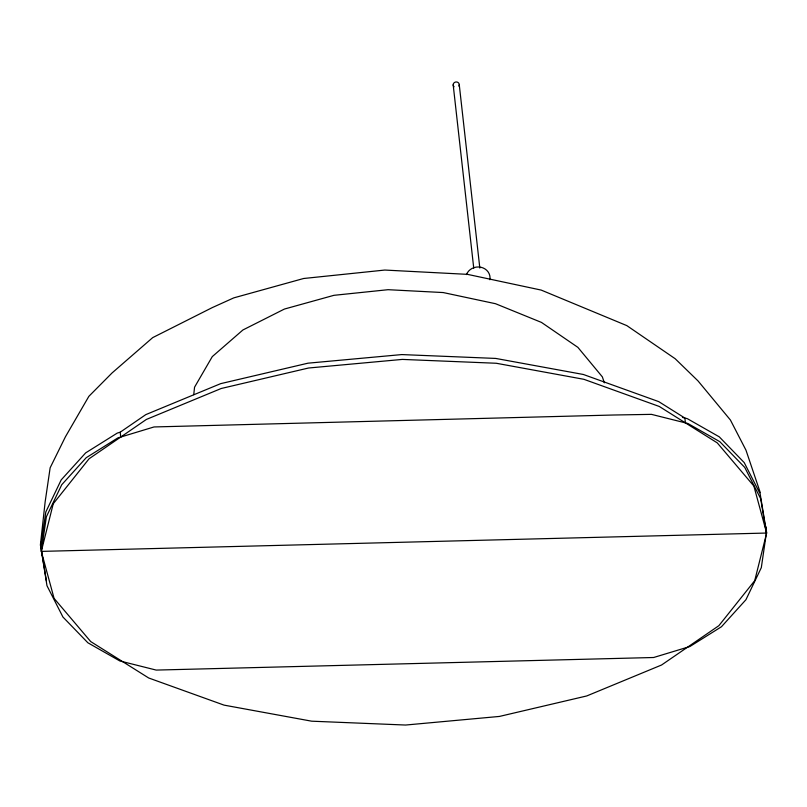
<?xml version="1.0" encoding="UTF-8"?>
<svg xmlns="http://www.w3.org/2000/svg" width="807" height="807" viewBox="0 0 807 807"><rect width="100%" height="100%" fill="white"/><g stroke="black" fill="none" stroke-linecap="round" stroke-linejoin="round"><path stroke-width="1.21" d="M40.35 545.34L45.131 501.994L50.145 467.788L65.407 436.829L88.871 396.328L112.062 372.955L152.705 337.619L212.261 307.608L233.808 297.864L303.634 278.496L384.828 270.052L467.455 274.35L541.204 290.086L626.837 325.625L675.156 358.712L698.015 380.914L730.406 420.003L745.981 450.185L760.295 492.663M193.741 394.673L194.558 387.189L212.281 356.613L242.927 329.962L284.427 309.051L333.947 295.322L388.096 289.693L443.204 292.558L495.518 303.714L541.457 322.407L577.893 347.363L602.355 376.879L604.352 382.811M765.581 529.967L765.833 528.222L760.164 493.904L744.215 462.603L719.269 436.839L687.322 418.662L682.45 417.431M765.672 529.957L766.105 528.212L765.399 525.619L765.944 530.451M766.105 528.212L766.65 533.044L754.716 580.677L718.876 625.677L661.579 664.998L586.729 695.957L499.422 716.434L405.608 725.039L311.684 721.186L224.053 705.126L148.68 677.981L90.707 641.575L54.089 598.401L41.308 551.393L46.362 516.803L61.746 484.714L86.218 457.7L117.832 437.919L154.036 426.953L613.562 415.01L651.481 414.364L687.867 423.493L719.814 441.671L744.76 467.435L760.698 498.736L766.378 533.054L761.314 567.644L745.93 599.732L721.458 626.746L689.854 646.538L653.65 657.503L156.205 670.082L119.819 660.953L87.872 642.776L62.926 617.012L46.977 585.711L40.764 546.561L45.817 511.971L61.201 479.883L85.683 452.868L117.287 433.077L120.203 432.199L145.835 414.606L220.684 383.648L307.992 363.18L401.805 354.576L495.73 358.429L583.36 374.478L658.734 401.624L684.871 418.046L685.415 422.878M41.419 548.972L40.764 546.561L46.433 580.879M459.254 84.674L479.822 268.055M453.181 84.826L473.749 268.206M120.203 432.199L120.747 437.031M466.466 274.592A12.145 11.137 -6.4 0 1 480.952 267.268A12.145 11.137 -6.4 0 1 489.879 279.747M454.089 86.773A3.036 2.784 -6.4 0 1 453.877 83.02A3.036 2.784 -6.4 0 1 457.932 82.425A3.036 2.784 -6.4 0 1 458.86 86.077M53.242 503.77L41.308 551.393L766.65 533.044L753.869 486.046L717.252 442.872L659.279 406.466L583.905 379.31L496.275 363.261L402.35 359.408L308.536 368.012L221.229 388.49L146.38 419.438L89.083 458.759L53.242 503.77"/></g></svg>
